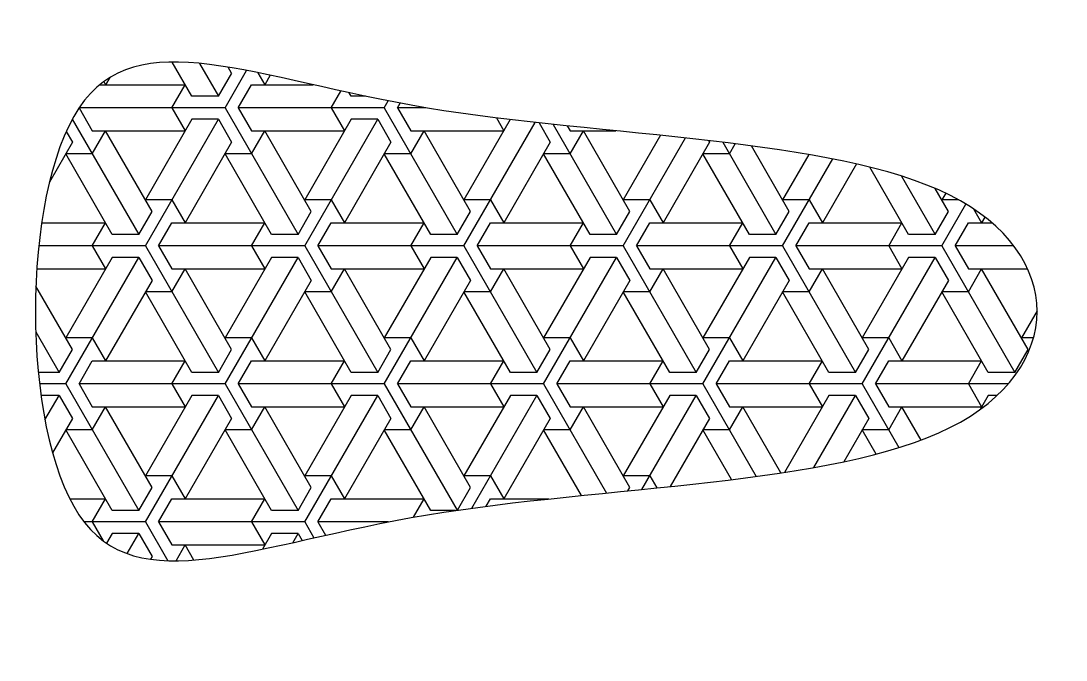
# Model space of a CAD drawing. Header units: millimetres. Extents: x -30 to 30, y 0 to 36.7.
import ezdxf

# ---------------------------------------------------------------- set-up
doc = ezdxf.new("R2010")
doc.units = ezdxf.units.MM
doc.layers.get('0').update_dxf_attribs({"lineweight": 25, "true_color": 0xffffff})

msp = doc.modelspace()

# ---------------------------------------------------------------- hatches: boundary and pattern name
h = msp.add_hatch()
h.set_pattern_fill('ESCHER', color=256, scale=0.3, style=0)
edge = h.paths.add_edge_path(flags=0)
edge.add_spline(control_points=[(-26.667, 31.667), (-23.333, 36.667), (-10, 30), (30, 30), (30, 10), (-10, 10), (-30, 0), (-30, 26.667), (-26.667, 31.667)], knot_values=[0, 0, 0, 0, 1, 2, 3, 4, 5, 6, 6, 6, 6], degree=3, periodic=0)

# ---------------------------------------------------------------- linework, layer by layer
msp.add_open_spline([(-26.667, 31.667), (-23.333, 36.667), (-10, 30), (30, 30), (30, 10), (-10, 10), (-30, 0), (-30, 26.667), (-26.667, 31.667)], degree=3)

doc.saveas('drawing.dxf')
